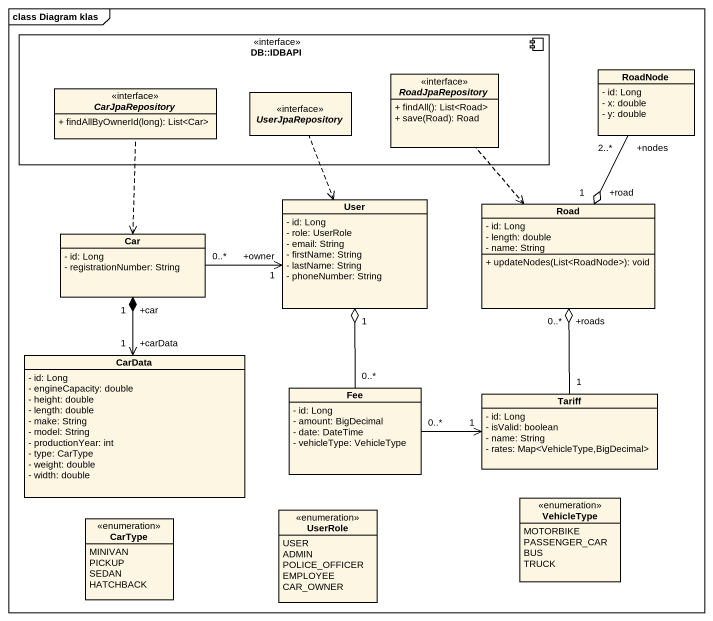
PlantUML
@startuml
mainframe class Diagram klas
hide circle
hide empty members
skinparam classAttributeIconSize 0
component "DB::IDBAPI" as DB_IDBAPI <<interface>> {
  interface CarJpaRepository {
    + findAllByOwnerId(long): List<Car>
  }
  interface UserJpaRepository
  interface RoadJpaRepository {
    + findAll(): List<Road>
    + save(Road): Road
  }
}
class RoadNode {
  - id: Long
  - x: double
  - y: double
}
class User {
  - id: Long
  - role: UserRole
  - email: String
  - firstName: String
  - lastName: String
  - phoneNumber: String
}
class Road {
  - id: Long
  - length: double
  - name: String
  + updateNodes(List<RoadNode>): void
}
class Car {
  - id: Long
  - registrationNumber: String
}
class CarData {
  - id: Long
  - engineCapacity: double
  - height: double
  - length: double
  - make: String
  - model: String
  - productionYear: int
  - type: CarType
  - weight: double
  - width: double
}
class Fee {
  - id: Long
  - amount: BigDecimal
  - date: DateTime
  - vehicleType: VehicleType
}
class Tariff {
  - id: Long
  - isValid: boolean
  - name: String
  - rates: Map<VehicleType,BigDecimal>
}
enum CarType {
  MINIVAN
  PICKUP
  SEDAN
  HATCHBACK
}
enum UserRole {
  USER
  ADMIN
  POLICE_OFFICER
  EMPLOYEE
  CAR_OWNER
}
enum VehicleType {
  MOTORBIKE
  PASSENGER_CAR
  BUS
  TRUCK
}
RoadNode "+nodes\n2..*" --o "+road\n1" Road
User <.up. UserJpaRepository
Road <.up. RoadJpaRepository
Car <.up. CarJpaRepository
Car "0..*" -right-> "+owner\n1" User
CarData "+carData\n1" <-up-* "+car\n1" Car
Fee "0..*" -up-o "1" User
Fee "0..*" -right-> "1" Tariff
Tariff "1" -up-o "+roads\n0..*" Road
@enduml
